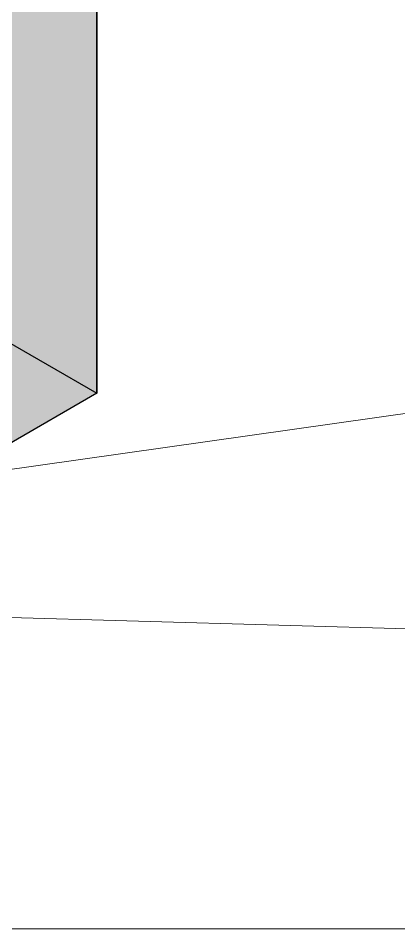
# Model space of a CAD drawing. Header units: metres. Extents: x 0 to 24.2, y -20 to 5.6.
# Drawn here: x 13.717 to 14.268, y -17.975 to -16.657 of the extents above; entities that cross this region are included whole.
import ezdxf

# ---------------------------------------------------------------- set-up
doc = ezdxf.new("R2010")
doc.units = ezdxf.units.M
doc.header["$LTSCALE"] = 0.25
doc.layers.add('ISO-ARISTAS', color=8, linetype='CONTINUOUS')
doc.layers.add('ISO-CONCRETO-SUP', color=254, linetype='CONTINUOUS', true_color=0xe8e8e8)
doc.layers.add('LLAMADAS', color=30, linetype='CONTINUOUS', lineweight=18)

msp = doc.modelspace()

# ---------------------------------------------------------------- linework, layer by layer
at = {"layer": 'ISO-ARISTAS', "color": 250}
for p, q in [((13.8312, -16.7), (13.8312, -16.45)), ((13.8312, -16.45), (13.8312, -16.7)), ((13.8312, -16.95), (13.8312, -16.7)), ((13.8312, -16.7), (13.8312, -16.95)), ((13.8312, -17.2), (13.8312, -16.95)), ((13.8312, -16.95), (13.8312, -17.2)), ((13.6147, -17.075), (13.8312, -17.2)), ((13.6147, -17.075), (13.8312, -17.2)), ((13.8312, -17.2), (13.7013, -17.275)), ((13.8312, -17.2), (13.7013, -17.275))]:
    msp.add_line(p, q, dxfattribs=at)
at = {"layer": 'ISO-CONCRETO-SUP', "true_color": 0xbcb7ad}
for points in [[(13.6147, -16.575), (13.8312, -16.7), (13.6147, -16.325), (13.8312, -16.45)], [(13.6147, -16.825), (13.8312, -16.95), (13.6147, -16.575), (13.8312, -16.7)], [(13.6147, -17.075), (13.8312, -17.2), (13.6147, -16.825), (13.8312, -16.95)]]:
    msp.add_solid(points, dxfattribs=at)
at = {"layer": 'ISO-CONCRETO-SUP', "true_color": 0xa8a49b}
for points in [[(13.8312, -16.7), (13.7013, -16.775), (13.8312, -16.45), (13.7013, -16.525)], [(13.8312, -16.95), (13.7013, -17.025), (13.8312, -16.7), (13.7013, -16.775)], [(13.8312, -17.2), (13.7013, -17.275), (13.8312, -16.95), (13.7013, -17.025)]]:
    msp.add_solid(points, dxfattribs=at)
at = {"layer": 'ISO-CONCRETO-SUP', "true_color": 0xd0cbc0}
msp.add_solid([(13.6147, -17.075), (13.8312, -17.2), (13.4848, -17.15), (13.7013, -17.275)], dxfattribs=at)
at = {"layer": 'LLAMADAS'}
for p, q in [((14.89, -17.1425), (13.16, -17.3875)), ((14.89, -17.5587), (12.6188, -17.493)), ((14.89, -17.975), (12.3157, -17.975))]:
    msp.add_line(p, q, dxfattribs=at)

doc.saveas('drawing.dxf')
